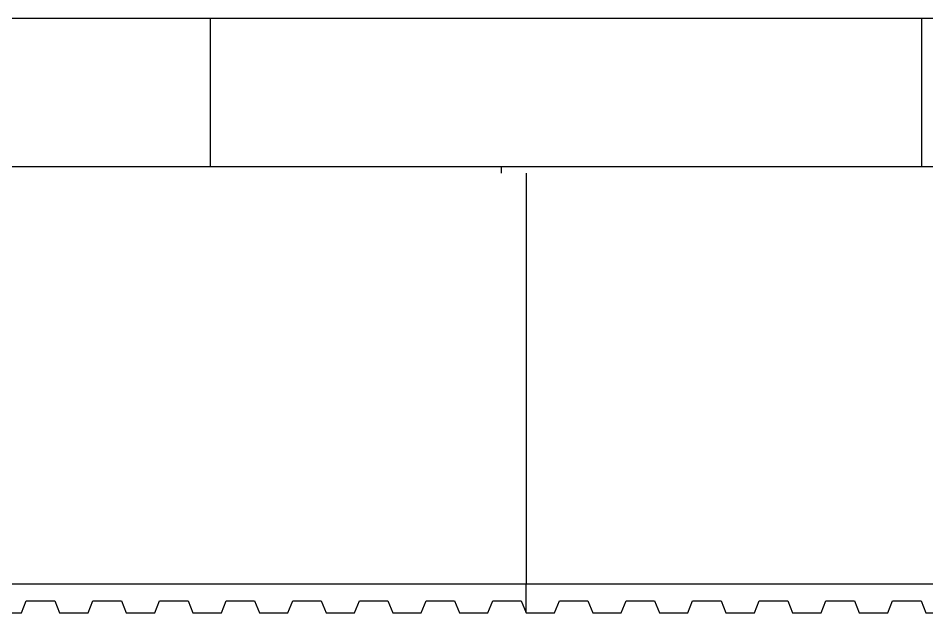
# Model space of a CAD drawing. Extents: x -49.7 to 49.7, y -10.2 to 18.8.
# Drawn here: x -6.901 to -3.051, y 13.101 to 15.623 of the extents above; entities that cross this region are included whole.
import ezdxf

# ---------------------------------------------------------------- set-up
doc = ezdxf.new("R2010")
doc.units = 0
doc.layers.get('0').update_dxf_attribs({"linetype": 'CONTINUOUS'})
doc.layers.add('SECTIONCUTEDGES', color=7, linetype='CONTINUOUS')

msp = doc.modelspace()

# ---------------------------------------------------------------- linework, layer by layer
for p, q in [((-7.6073, 15.6226), (-6.0873, 15.6226)), ((-6.0873, 15.6226), (-3.0736, 15.6226)), ((-6.0873, 15.6226), (-6.0873, 14.9941)), ((-3.0736, 15.6226), (-2.2096, 15.6226)), ((-3.0736, 15.6226), (-3.0736, 14.9941)), ((-7.6073, 14.9941), (-6.0873, 14.9941)), ((-6.0873, 14.9941), (-4.8527, 14.9941)), ((-4.8527, 14.9656), (-4.8527, 14.9941)), ((-4.8527, 14.9941), (-3.0736, 14.9941)), ((-3.0736, 14.9941), (-2.2096, 14.9941)), ((-4.7488, 14.9656), (-4.7488, 13.2227))]:
    msp.add_line(p, q)
at = {"layer": 'SECTIONCUTEDGES'}
for p, q in [((-4.7488, 13.2227), (-7.8553, 13.2227)), ((-4.7488, 13.1011), (-4.7488, 13.2227)), ((-1.6422, 13.2227), (-4.7488, 13.2227)), ((-6.887, 13.1011), (-6.8669, 13.1517)), ((-6.8669, 13.1517), (-6.7458, 13.1517)), ((-6.7458, 13.1517), (-6.7257, 13.1011)), ((-6.6046, 13.1011), (-6.5844, 13.1517)), ((-6.5844, 13.1517), (-6.4634, 13.1517)), ((-6.4634, 13.1517), (-6.4432, 13.1011)), ((-6.3222, 13.1011), (-6.302, 13.1517)), ((-6.302, 13.1517), (-6.181, 13.1517)), ((-6.181, 13.1517), (-6.1608, 13.1011)), ((-6.0398, 13.1011), (-6.0196, 13.1517)), ((-6.0196, 13.1517), (-5.8986, 13.1517)), ((-5.8986, 13.1517), (-5.8784, 13.1011)), ((-5.7574, 13.1011), (-5.7372, 13.1517)), ((-5.7372, 13.1517), (-5.6162, 13.1517)), ((-5.6162, 13.1517), (-5.596, 13.1011)), ((-5.475, 13.1011), (-5.4548, 13.1517)), ((-5.4548, 13.1517), (-5.3338, 13.1517)), ((-5.3338, 13.1517), (-5.3136, 13.1011)), ((-5.1925, 13.1011), (-5.1724, 13.1517)), ((-5.1724, 13.1517), (-5.0513, 13.1517)), ((-5.0513, 13.1517), (-5.0312, 13.1011)), ((-4.9101, 13.1011), (-4.89, 13.1517)), ((-4.89, 13.1517), (-4.7689, 13.1517)), ((-4.7689, 13.1517), (-4.7488, 13.1011)), ((-4.6277, 13.1011), (-4.6075, 13.1517)), ((-4.6075, 13.1517), (-4.4865, 13.1517)), ((-4.4865, 13.1517), (-4.4663, 13.1011)), ((-4.3453, 13.1011), (-4.3251, 13.1517)), ((-4.3251, 13.1517), (-4.2041, 13.1517)), ((-4.2041, 13.1517), (-4.1839, 13.1011)), ((-4.0629, 13.1011), (-4.0427, 13.1517)), ((-4.0427, 13.1517), (-3.9217, 13.1517)), ((-3.9217, 13.1517), (-3.9015, 13.1011)), ((-3.7805, 13.1011), (-3.7603, 13.1517)), ((-3.7603, 13.1517), (-3.6393, 13.1517)), ((-3.6393, 13.1517), (-3.6191, 13.1011)), ((-3.4981, 13.1011), (-3.4779, 13.1517)), ((-3.4779, 13.1517), (-3.3569, 13.1517)), ((-3.3569, 13.1517), (-3.3367, 13.1011)), ((-3.2157, 13.1011), (-3.1955, 13.1517)), ((-3.1955, 13.1517), (-3.0744, 13.1517)), ((-3.0744, 13.1517), (-3.0543, 13.1011)), ((-7.0081, 13.1011), (-6.887, 13.1011)), ((-6.7257, 13.1011), (-6.6046, 13.1011)), ((-6.4432, 13.1011), (-6.3222, 13.1011)), ((-6.1608, 13.1011), (-6.0398, 13.1011)), ((-5.8784, 13.1011), (-5.7574, 13.1011)), ((-5.596, 13.1011), (-5.475, 13.1011)), ((-5.3136, 13.1011), (-5.1925, 13.1011)), ((-5.0312, 13.1011), (-4.9101, 13.1011)), ((-4.7488, 13.1011), (-4.6277, 13.1011)), ((-4.4663, 13.1011), (-4.3453, 13.1011)), ((-4.1839, 13.1011), (-4.0629, 13.1011)), ((-3.9015, 13.1011), (-3.7805, 13.1011)), ((-3.6191, 13.1011), (-3.4981, 13.1011)), ((-3.3367, 13.1011), (-3.2157, 13.1011)), ((-3.0543, 13.1011), (-2.9332, 13.1011))]:
    msp.add_line(p, q, dxfattribs=at)

doc.saveas('drawing.dxf')
